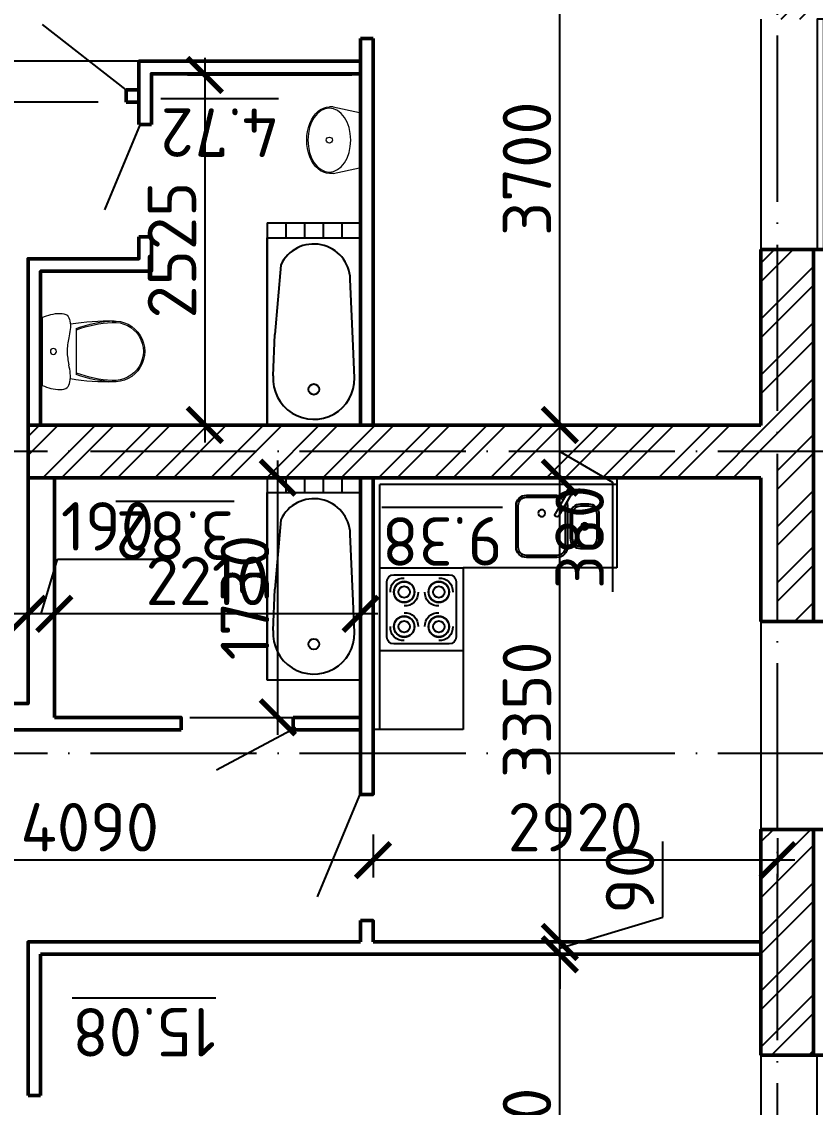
# Model space of a CAD drawing. Header units: millimetres. Extents: x -121275 to -95372, y 16759 to 40426.
# Drawn here: x -120561.4 to -120504.1, y 38689.5 to 38767.9 of the extents above; entities that cross this region are included whole.
import ezdxf

# ---------------------------------------------------------------- set-up
doc = ezdxf.new("R2010")
doc.units = ezdxf.units.MM
doc.header["$LTSCALE"] = 0.5
doc.linetypes.add('ACAD_ISO04W100', pattern=[30, 24, -3, 0, -3])
for name, color, linetype, lineweight in [('02', 5, 'Continuous', 18), ('построения', 6, 'Continuous', 25), ('Сантехника', 255, 'Continuous', 15), ('ТОЛСТЫЕ3', 7, 'Continuous', 50), ('ТОНКИЕе', 7, 'Continuous', 25)]:
    doc.layers.add(name, color=color, linetype=linetype, lineweight=lineweight)
for name, color, linetype in [('kuhnja', 190, 'Continuous'), ('оси', 7, 'ACAD_ISO04W100'), ('размеры', 7, 'Continuous'), ('тонкие', 7, 'Continuous')]:
    doc.layers.add(name, color=color, linetype=linetype)
doc.styles.add('Наклонный', font='isocpeur.ttf', dxfattribs={"height": 3.5})
doc.dimstyles.new('СТРОИТЕЛЬНЫЙ', dxfattribs={"dimtxt": 3.5, "dimasz": 2.5, "dimexe": 1.25, "dimexo": 0.625, "dimtad": 1, "dimdec": 0, "dimlfac": 100, "dimdsep": 46, "dimtxsty": 'Наклонный', "dimblk1": 'ARCHTICK', "dimblk2": 'ARCHTICK', "dimsah": 1, "dimcen": 0, "dimdle": 1.25, "dimadec": 0, "dimazin": 0, "dimtfac": 0.75, "dimtdec": 0, "dimtmove": 0, "dimatfit": 3, "dimldrblk": 'ARCHTICK', "dimfxl": 1, "dimtolj": 1, "dimtzin": 0, "dimarcsym": 0})
pattern_1 = [(225, (-240716.1725, 77146.6557), (2.02055763, -2.02055763), []), (225, (-240717.5195, 77146.6557), (2.02055763, -2.02055763), [])]

# ---------------------------------------------------------------- blocks, each defined once
blk = doc.blocks.new('A$C456D3840')
at = {"layer": 'Сантехника'}
for p, q in [((189.3, 480), (162.4, 480)), ((189.3, 480), (379.3, 440.1)), ((379.3, 39.9), (379.3, 440.1)), ((189.3, 0), (162.4, 0)), ((189.3, 0), (379.3, 39.9))]:
    blk.add_line(p, q, dxfattribs=at)
blk.add_circle((162.4, 240), 21.7, dxfattribs=at)
at = {"layer": 'Сантехника', "extrusion": (0, 0, -1)}
blk.add_ellipse((162.4, 240), major_axis=(0, -240), ratio=0.679586, start_param=0, end_param=3.141593, dxfattribs=at)
blk.add_ellipse((162.4, 240), major_axis=(0, -231.3), ratio=0.667472, dxfattribs=at)
blk = doc.blocks.new('A$C010B7E6C')
at = {"layer": 'Сантехника'}
for p, q in [((738.7, 520.7), (738.7, 29.3)), ((493.7, 440.5), (493.7, 109.6))]:
    blk.add_line(p, q, dxfattribs=at)
blk.add_circle((657.8, 275), 21.7, dxfattribs=at)
for centre, radius, start, end in [((218.7, 275), 220, 85.79897, 274.20103), ((218.7, 275), 210, 85.79897, 274.20103), ((266.3, -1145.5), 1641.2, 80.55729, 91.66188), ((196.2, -339.2), 834.5, 69.11151, 88.45313), ((196.1, -339.3), 824.6, 69.11242, 87.36208), ((196.2, 889.2), 834.5, 271.54687, 290.88849), ((196.1, 889.3), 824.6, 272.63792, 290.88758), ((266.3, 1695.5), 1641.2, 268.33812, 279.44271)]:
    blk.add_arc(centre, radius, start, end, dxfattribs=at)
for points in [[(738.7, 520.7), (608.7, 550), (558.7, 536.1), (538.7, 495), (546.7, 372.7)], [(546.7, 372.7), (558.7, 275), (546.5, 177.3)], [(738.7, 29.3), (608.7, 0), (558.7, 14), (538.7, 55), (546.5, 177.3)]]:
    blk.add_spline(points, degree=3, dxfattribs=at)
blk = doc.blocks.new('16')
at = {"layer": 'kuhnja', "color": 6, "linetype": 'Continuous'}
for p, q in [((1575830.7, -196148.4), (1574070.6, -196148.4)), ((1574070.6, -196148.4), (1574070.6, -196798.4)), ((1575830.7, -197964.6), (1575830.7, -196148.4)), ((1574070.6, -196198.4), (1575780.7, -196198.4)), ((1575780.7, -197964.6), (1575780.7, -196198.4)), ((1574070.6, -196798.4), (1575180.7, -196798.4)), ((1575180.7, -196798.4), (1575180.7, -197964.6)), ((1575180.7, -197964.6), (1575830.7, -197964.6))]:
    blk.add_line(p, q, dxfattribs=at)
at = {"layer": 'kuhnja', "color": 6}
for p, q in [((1574419.2, -196241.9), (1574515.2, -196408.2)), ((1574393.2, -196256.9), (1574489.2, -196423.2))]:
    blk.add_line(p, q, dxfattribs=at)
at = {"layer": 'kuhnja', "color": 6, "ltscale": 600}
for p, q in [((1575180.7, -196798.4), (1575180.7, -197398.4)), ((1575780.7, -196798.4), (1575180.7, -196798.4)), ((1575780.7, -197398.4), (1575780.7, -196798.4)), ((1575680.7, -196848.4), (1575280.7, -196848.4)), ((1575230.7, -196898.4), (1575230.7, -197298.4)), ((1575730.7, -197298.4), (1575730.7, -196898.4)), ((1575280.7, -197348.4), (1575680.7, -197348.4)), ((1575180.7, -197398.4), (1575780.7, -197398.4))]:
    blk.add_line(p, q, dxfattribs=at)
at = {"layer": 'kuhnja', "color": 6}
for points in [[(1574432.2, -196324.5, 0.084828), (1574427.9, -196349.4), (1574427.9, -196649.4, 0.414214), (1574502.9, -196724.4)], [(1574502.9, -196724.4), (1574722.9, -196724.4, 0.414214), (1574797.9, -196649.4), (1574797.9, -196349.4, 0.414214), (1574722.9, -196274.4), (1574502.9, -196274.4, 0.19677), (1574450.3, -196295.9)], [(1574502.9, -196709.4), (1574722.9, -196709.4, 0.414214), (1574782.9, -196649.4), (1574782.9, -196349.4, 0.414214), (1574722.9, -196289.4), (1574502.9, -196289.4, 0.213804), (1574458.2, -196309.5)], [(1574443.2, -196343.6, 0.024245), (1574442.9, -196349.4), (1574442.9, -196649.4, 0.414214), (1574502.9, -196709.4)]]:
    blk.add_lwpolyline(points, format="xyb", dxfattribs=at)
for points in [[(1574272.9, -196339.4), (1574332.9, -196339.4, -0.414214), (1574407.9, -196414.4), (1574407.9, -196584.4, -0.414214), (1574332.9, -196659.4), (1574272.9, -196659.4, -0.414214), (1574197.9, -196584.4), (1574197.9, -196414.4, -0.414214)], [(1574272.9, -196354.4), (1574332.9, -196354.4, -0.414214), (1574392.9, -196414.4), (1574392.9, -196584.4, -0.414214), (1574332.9, -196644.4), (1574272.9, -196644.4, -0.414214), (1574212.9, -196584.4), (1574212.9, -196414.4, -0.414214)]]:
    blk.add_lwpolyline(points, format="xyb", close=True, dxfattribs=at)
for centre in [(1574612.9, -196404.4), (1574302.9, -196499.4)]:
    blk.add_circle(centre, 25, dxfattribs=at)
at = {"layer": 'kuhnja', "color": 6, "ltscale": 600}
for centre in [(1575355.7, -196973.4), (1575605.7, -196973.4), (1575355.7, -197223.4), (1575605.7, -197223.4)]:
    blk.add_circle(centre, 75, dxfattribs=at)
at = {"layer": 'kuhnja', "color": 6}
for centre, radius, start, end in [((1574406.2, -196249.4), 25, 336.8699, 263.1301), ((1574406.2, -196249.4), 15, 30, 210), ((1574502.2, -196415.7), 15, 210, 30)]:
    blk.add_arc(centre, radius, start, end, dxfattribs=at)
at = {"layer": 'kuhnja', "color": 6, "ltscale": 600}
for centre, radius, start, end in [((1575280.7, -196898.4), 50, 90, 180), ((1575348.4, -196966.1), 93, 85.49745, 184.50255), ((1575613, -196966.1), 93, 355.49745, 94.50255), ((1575680.7, -196898.4), 50, 0, 90), ((1575355.7, -196973.4), 73.8, 0, 180), ((1575355.7, -196973.4), 41.3, 0, 180), ((1575605.7, -196973.4), 73.8, 0, 180), ((1575605.7, -196973.4), 41.3, 0, 180), ((1575355.7, -196973.4), 73.8, 180, 0), ((1575355.7, -196973.4), 41.3, 180, 0), ((1575363, -196980.7), 93, 265.49745, 4.50255), ((1575598.4, -196980.7), 93, 175.49745, 274.50255), ((1575605.7, -196973.4), 73.8, 180, 0), ((1575605.7, -196973.4), 41.3, 180, 0), ((1575355.7, -197223.4), 73.8, 0, 180), ((1575355.7, -197223.4), 41.3, 0, 180), ((1575363, -197216.1), 93, 355.49745, 94.50255), ((1575598.4, -197216.1), 93, 85.49745, 184.50255), ((1575605.7, -197223.4), 73.8, 0, 180), ((1575605.7, -197223.4), 41.3, 0, 180), ((1575348.4, -197230.7), 93, 175.49745, 274.50255), ((1575355.7, -197223.4), 73.8, 180, 0), ((1575355.7, -197223.4), 41.3, 180, 0), ((1575605.7, -197223.4), 73.8, 180, 0), ((1575605.7, -197223.4), 41.3, 180, 0), ((1575613, -197230.7), 93, 265.49745, 4.50255), ((1575280.7, -197298.4), 50, 180, 270), ((1575680.7, -197298.4), 50, 270, 0)]:
    blk.add_arc(centre, radius, start, end, dxfattribs=at)
blk = doc.blocks.new('_ArchTick')
at = {"color": 0, "linetype": 'ByBlock', "const_width": 0.15}
blk.add_lwpolyline([(-0.5, -0.5), (0.5, 0.5)], dxfattribs=at)
blk = doc.blocks.new('*D1132')
at = {"layer": 'Defpoints', "color": 0, "transparency": 16777216}
for p in [(-120534.056, 38700.557), (-120522.571, 38700.557), (-120522.571, 38671.557)]:
    blk.add_point(p, dxfattribs=at)
at = {"layer": 'размеры', "color": 0, "lineweight": -2, "transparency": 16777216}
for p, q in [((-120522.571, 38670.307), (-120522.571, 38701.807)), ((-120533.431, 38700.557), (-120521.321, 38700.557)), ((-120521.946, 38671.557), (-120521.321, 38671.557))]:
    blk.add_line(p, q, dxfattribs=at)
at = {"layer": 'размеры', "color": 0, "lineweight": -2, "transparency": 16777216, "xscale": 2.5, "yscale": 2.5, "zscale": 2.5}
for p, rotation in [((-120522.571, 38700.557), 90), ((-120522.571, 38671.557), 270)]:
    blk.add_blockref('_ArchTick', p, dxfattribs=dict(at, rotation=rotation))
at = {"layer": 'размеры', "color": 0, "transparency": 16777216, "insert": (-120524.946, 38686.057), "char_height": 3.5, "attachment_point": 5, "rotation": 90, "style": 'Наклонный'}
blk.add_mtext('\\A1;2900', dxfattribs=at)
blk = doc.blocks.new('*D1133')
at = {"layer": 'Defpoints', "color": 0, "transparency": 16777216}
for p in [(-120522.571, 38701.457), (-120522.571, 38701.457), (-120534.056, 38700.557)]:
    blk.add_point(p, dxfattribs=at)
at = {"layer": 'размеры', "color": 0, "lineweight": -2, "transparency": 16777216}
for p, q in [((-120515.134, 38703.238), (-120515.134, 38708.688)), ((-120522.571, 38701.457), (-120522.571, 38703.957)), ((-120522.571, 38701.007), (-120515.134, 38703.238)), ((-120522.571, 38700.557), (-120522.571, 38701.457)), ((-120522.571, 38700.557), (-120522.571, 38701.457)), ((-120521.946, 38701.457), (-120521.321, 38701.457)), ((-120533.431, 38700.557), (-120521.321, 38700.557)), ((-120522.571, 38700.557), (-120522.571, 38698.057))]:
    blk.add_line(p, q, dxfattribs=at)
at = {"layer": 'размеры', "color": 0, "lineweight": -2, "transparency": 16777216, "xscale": 2.5, "yscale": 2.5, "zscale": 2.5}
for p, rotation in [((-120522.571, 38701.457), 270), ((-120522.571, 38700.557), 90)]:
    blk.add_blockref('_ArchTick', p, dxfattribs=dict(at, rotation=rotation))
at = {"layer": 'размеры', "color": 0, "transparency": 16777216, "insert": (-120517.509, 38705.963), "char_height": 3.5, "attachment_point": 5, "rotation": 90, "style": 'Наклонный'}
blk.add_mtext('\\A1;90', dxfattribs=at)
blk = doc.blocks.new('*D1134')
at = {"layer": 'Defpoints', "color": 0, "transparency": 16777216}
for p in [(-120522.571, 38734.957), (-120508.056, 38734.957), (-120522.571, 38701.457)]:
    blk.add_point(p, dxfattribs=at)
at = {"layer": 'размеры', "color": 0, "lineweight": -2, "transparency": 16777216}
for p, q in [((-120522.571, 38700.207), (-120522.571, 38736.207)), ((-120508.681, 38734.957), (-120523.821, 38734.957)), ((-120521.946, 38701.457), (-120521.321, 38701.457))]:
    blk.add_line(p, q, dxfattribs=at)
at = {"layer": 'размеры', "color": 0, "lineweight": -2, "transparency": 16777216, "xscale": 2.5, "yscale": 2.5, "zscale": 2.5}
for p, rotation in [((-120522.571, 38734.957), 90), ((-120522.571, 38701.457), 270)]:
    blk.add_blockref('_ArchTick', p, dxfattribs=dict(at, rotation=rotation))
at = {"layer": 'размеры', "color": 0, "transparency": 16777216, "insert": (-120524.946, 38718.207), "char_height": 3.5, "attachment_point": 5, "rotation": 90, "style": 'Наклонный'}
blk.add_mtext('\\A1;3350', dxfattribs=at)
blk = doc.blocks.new('*D1135')
at = {"layer": 'Defpoints', "color": 0, "transparency": 16777216}
for p in [(-120522.571, 38738.757), (-120518.753, 38738.757), (-120508.056, 38734.957)]:
    blk.add_point(p, dxfattribs=at)
at = {"layer": 'размеры', "color": 0, "lineweight": -2, "transparency": 16777216}
for p, q in [((-120522.571, 38733.707), (-120522.571, 38740.007)), ((-120519.378, 38738.757), (-120523.821, 38738.757)), ((-120522.571, 38736.857), (-120518.761, 38734.625)), ((-120508.681, 38734.957), (-120523.821, 38734.957)), ((-120518.761, 38734.625), (-120518.761, 38726.725))]:
    blk.add_line(p, q, dxfattribs=at)
at = {"layer": 'размеры', "color": 0, "lineweight": -2, "transparency": 16777216, "xscale": 2.5, "yscale": 2.5, "zscale": 2.5}
for p, rotation in [((-120522.571, 38738.757), 90), ((-120522.571, 38734.957), 270)]:
    blk.add_blockref('_ArchTick', p, dxfattribs=dict(at, rotation=rotation))
at = {"layer": 'размеры', "color": 0, "transparency": 16777216, "insert": (-120521.136, 38730.675), "char_height": 3.5, "attachment_point": 5, "rotation": 90, "style": 'Наклонный'}
blk.add_mtext('\\A1;380', dxfattribs=at)
blk = doc.blocks.new('*D1136')
at = {"layer": 'Defpoints', "color": 0, "transparency": 16777216}
for p in [(-120522.571, 38775.757), (-120522.506, 38775.757), (-120518.753, 38738.757)]:
    blk.add_point(p, dxfattribs=at)
at = {"layer": 'размеры', "color": 0, "lineweight": -2, "transparency": 16777216}
for p, q in [((-120522.571, 38737.507), (-120522.571, 38777.007)), ((-120523.131, 38775.757), (-120523.821, 38775.757)), ((-120519.378, 38738.757), (-120523.821, 38738.757))]:
    blk.add_line(p, q, dxfattribs=at)
at = {"layer": 'размеры', "color": 0, "lineweight": -2, "transparency": 16777216, "xscale": 2.5, "yscale": 2.5, "zscale": 2.5}
for p, rotation in [((-120522.571, 38775.757), 90), ((-120522.571, 38738.757), 270)]:
    blk.add_blockref('_ArchTick', p, dxfattribs=dict(at, rotation=rotation))
at = {"layer": 'размеры', "color": 0, "transparency": 16777216, "insert": (-120524.946, 38757.257), "char_height": 3.5, "attachment_point": 5, "rotation": 90, "style": 'Наклонный'}
blk.add_mtext('\\A1;3700', dxfattribs=at)
blk = doc.blocks.new('*D1091')
at = {"layer": 'Defpoints', "color": 0, "transparency": 16777216}
for p in [(-120536.056, 38709.838), (-120506.856, 38709.569), (-120536.056, 38707.355)]:
    blk.add_point(p, dxfattribs=at)
at = {"layer": 'размеры', "color": 0, "lineweight": -2, "transparency": 16777216}
for p, q in [((-120536.056, 38709.213), (-120536.056, 38706.105)), ((-120506.856, 38708.944), (-120506.856, 38706.105)), ((-120505.606, 38707.355), (-120537.306, 38707.355))]:
    blk.add_line(p, q, dxfattribs=at)
at = {"layer": 'размеры', "color": 0, "lineweight": -2, "transparency": 16777216, "xscale": 2.5, "yscale": 2.5, "zscale": 2.5, "rotation": 180}
blk.add_blockref('_ArchTick', (-120536.056, 38707.355), dxfattribs=at)
at = {"layer": 'размеры', "color": 0, "lineweight": -2, "transparency": 16777216, "xscale": 2.5, "yscale": 2.5, "zscale": 2.5}
blk.add_blockref('_ArchTick', (-120506.856, 38707.355), dxfattribs=at)
at = {"layer": 'размеры', "color": 0, "transparency": 16777216, "insert": (-120521.456, 38709.73), "char_height": 3.5, "attachment_point": 5, "style": 'Наклонный'}
blk.add_mtext('\\A1;2920', dxfattribs=at)
blk = doc.blocks.new('*D1092')
at = {"layer": 'Defpoints', "color": 0, "transparency": 16777216}
for p in [(-120576.956, 38711.302), (-120536.056, 38709.838), (-120576.956, 38707.355)]:
    blk.add_point(p, dxfattribs=at)
at = {"layer": 'размеры', "color": 0, "lineweight": -2, "transparency": 16777216}
for p, q in [((-120576.956, 38710.677), (-120576.956, 38706.105)), ((-120536.056, 38709.213), (-120536.056, 38706.105)), ((-120534.806, 38707.355), (-120578.206, 38707.355))]:
    blk.add_line(p, q, dxfattribs=at)
at = {"layer": 'размеры', "color": 0, "lineweight": -2, "transparency": 16777216, "xscale": 2.5, "yscale": 2.5, "zscale": 2.5, "rotation": 180}
blk.add_blockref('_ArchTick', (-120576.956, 38707.355), dxfattribs=at)
at = {"layer": 'размеры', "color": 0, "lineweight": -2, "transparency": 16777216, "xscale": 2.5, "yscale": 2.5, "zscale": 2.5}
blk.add_blockref('_ArchTick', (-120536.056, 38707.355), dxfattribs=at)
at = {"layer": 'размеры', "color": 0, "transparency": 16777216, "insert": (-120556.506, 38709.73), "char_height": 3.5, "attachment_point": 5, "style": 'Наклонный'}
blk.add_mtext('\\A1;4090', dxfattribs=at)
blk = doc.blocks.new('*D1147')
at = {"layer": 'Defpoints', "color": 0, "transparency": 16777216}
for p in [(-120559.056, 38725.131), (-120559.056, 38717.657), (-120536.956, 38717.657)]:
    blk.add_point(p, dxfattribs=at)
at = {"layer": 'размеры', "color": 0, "lineweight": -2, "transparency": 16777216}
for p, q in [((-120559.056, 38718.282), (-120559.056, 38726.381)), ((-120536.956, 38718.282), (-120536.956, 38726.381)), ((-120535.706, 38725.131), (-120560.306, 38725.131))]:
    blk.add_line(p, q, dxfattribs=at)
at = {"layer": 'размеры', "color": 0, "lineweight": -2, "transparency": 16777216, "xscale": 2.5, "yscale": 2.5, "zscale": 2.5, "rotation": 180}
blk.add_blockref('_ArchTick', (-120559.056, 38725.131), dxfattribs=at)
at = {"layer": 'размеры', "color": 0, "lineweight": -2, "transparency": 16777216, "xscale": 2.5, "yscale": 2.5, "zscale": 2.5}
blk.add_blockref('_ArchTick', (-120536.956, 38725.131), dxfattribs=at)
at = {"layer": 'размеры', "color": 0, "transparency": 16777216, "insert": (-120548.006, 38727.506), "char_height": 3.5, "attachment_point": 5, "style": 'Наклонный'}
blk.add_mtext('\\A1;2210', dxfattribs=at)
blk = doc.blocks.new('*D1148')
at = {"layer": 'Defpoints', "color": 0, "transparency": 16777216}
for p in [(-120560.956, 38734.957), (-120542.928, 38734.957), (-120549.912, 38717.657)]:
    blk.add_point(p, dxfattribs=at)
at = {"layer": 'размеры', "color": 0, "lineweight": -2, "transparency": 16777216}
for p, q in [((-120542.928, 38716.407), (-120542.928, 38736.207)), ((-120560.331, 38734.957), (-120541.678, 38734.957)), ((-120549.287, 38717.657), (-120541.678, 38717.657))]:
    blk.add_line(p, q, dxfattribs=at)
at = {"layer": 'размеры', "color": 0, "lineweight": -2, "transparency": 16777216, "xscale": 2.5, "yscale": 2.5, "zscale": 2.5}
for p, rotation in [((-120542.928, 38734.957), 90), ((-120542.928, 38717.657), 270)]:
    blk.add_blockref('_ArchTick', p, dxfattribs=dict(at, rotation=rotation))
at = {"layer": 'размеры', "color": 0, "transparency": 16777216, "insert": (-120545.303, 38726.307), "char_height": 3.5, "attachment_point": 5, "rotation": 90, "style": 'Наклонный'}
blk.add_mtext('\\A1;1730', dxfattribs=at)
blk = doc.blocks.new('*D1149')
at = {"layer": 'Defpoints', "color": 0, "transparency": 16777216}
for p in [(-120560.956, 38725.131), (-120560.956, 38725.131), (-120559.056, 38717.657)]:
    blk.add_point(p, dxfattribs=at)
at = {"layer": 'размеры', "color": 0, "lineweight": -2, "transparency": 16777216}
for p, q in [((-120560.006, 38725.131), (-120558.825, 38729.068)), ((-120558.825, 38729.068), (-120551.625, 38729.068)), ((-120560.956, 38725.756), (-120560.956, 38726.381)), ((-120559.056, 38718.282), (-120559.056, 38726.381)), ((-120557.806, 38725.131), (-120562.206, 38725.131))]:
    blk.add_line(p, q, dxfattribs=at)
at = {"layer": 'размеры', "color": 0, "lineweight": -2, "transparency": 16777216, "xscale": 2.5, "yscale": 2.5, "zscale": 2.5, "rotation": 180}
blk.add_blockref('_ArchTick', (-120560.956, 38725.131), dxfattribs=at)
at = {"layer": 'размеры', "color": 0, "lineweight": -2, "transparency": 16777216, "xscale": 2.5, "yscale": 2.5, "zscale": 2.5}
blk.add_blockref('_ArchTick', (-120559.056, 38725.131), dxfattribs=at)
at = {"layer": 'размеры', "color": 0, "transparency": 16777216, "insert": (-120555.225, 38731.443), "char_height": 3.5, "attachment_point": 5, "style": 'Наклонный'}
blk.add_mtext('\\A1;190', dxfattribs=at)
blk = doc.blocks.new('*D1096')
at = {"layer": 'Defpoints', "color": 0, "transparency": 16777216}
for p in [(-120576.956, 38725.131), (-120576.956, 38725.131), (-120560.956, 38725.131)]:
    blk.add_point(p, dxfattribs=at)
at = {"layer": 'размеры', "color": 0, "lineweight": -2, "transparency": 16777216}
for p, q in [((-120576.956, 38725.756), (-120576.956, 38726.381)), ((-120560.956, 38725.756), (-120560.956, 38726.381)), ((-120559.706, 38725.131), (-120578.206, 38725.131))]:
    blk.add_line(p, q, dxfattribs=at)
at = {"layer": 'размеры', "color": 0, "lineweight": -2, "transparency": 16777216, "xscale": 2.5, "yscale": 2.5, "zscale": 2.5, "rotation": 180}
blk.add_blockref('_ArchTick', (-120576.956, 38725.131), dxfattribs=at)
at = {"layer": 'размеры', "color": 0, "lineweight": -2, "transparency": 16777216, "xscale": 2.5, "yscale": 2.5, "zscale": 2.5}
blk.add_blockref('_ArchTick', (-120560.956, 38725.131), dxfattribs=at)
at = {"layer": 'размеры', "color": 0, "transparency": 16777216, "insert": (-120568.956, 38727.506), "char_height": 3.5, "attachment_point": 5, "style": 'Наклонный'}
blk.add_mtext('\\A1;1600', dxfattribs=at)
blk = doc.blocks.new('*D1157')
at = {"layer": 'Defpoints', "color": 0, "transparency": 16777216}
for p in [(-120536.956, 38764.01), (-120548.195, 38738.757), (-120536.956, 38738.757)]:
    blk.add_point(p, dxfattribs=at)
at = {"layer": 'размеры', "color": 0, "lineweight": -2, "transparency": 16777216}
for p, q in [((-120548.195, 38765.26), (-120548.195, 38737.507)), ((-120537.581, 38764.01), (-120549.445, 38764.01)), ((-120537.581, 38738.757), (-120549.445, 38738.757))]:
    blk.add_line(p, q, dxfattribs=at)
at = {"layer": 'размеры', "color": 0, "lineweight": -2, "transparency": 16777216, "xscale": 2.5, "yscale": 2.5, "zscale": 2.5}
for p, rotation in [((-120548.195, 38764.01), 90), ((-120548.195, 38738.757), 270)]:
    blk.add_blockref('_ArchTick', p, dxfattribs=dict(at, rotation=rotation))
at = {"layer": 'размеры', "color": 0, "transparency": 16777216, "insert": (-120550.57, 38751.383), "char_height": 3.5, "attachment_point": 5, "rotation": 90, "style": 'Наклонный'}
blk.add_mtext('\\A1;2525', dxfattribs=at)
blk = doc.blocks.new('*D1083')
at = {"layer": 'Defpoints', "color": 0, "transparency": 16777216}
for p in [(-120566.484, 38762.047), (-120555.266, 38762.047), (-120569.245, 38718.657)]:
    blk.add_point(p, dxfattribs=at)
at = {"layer": 'размеры', "color": 0, "lineweight": -2, "transparency": 16777216}
for p, q in [((-120566.484, 38717.407), (-120566.484, 38763.297)), ((-120555.891, 38762.047), (-120567.734, 38762.047)), ((-120568.62, 38718.657), (-120565.234, 38718.657))]:
    blk.add_line(p, q, dxfattribs=at)
at = {"layer": 'размеры', "color": 0, "lineweight": -2, "transparency": 16777216, "xscale": 2.5, "yscale": 2.5, "zscale": 2.5}
for p, rotation in [((-120566.484, 38762.047), 90), ((-120566.484, 38718.657), 270)]:
    blk.add_blockref('_ArchTick', p, dxfattribs=dict(at, rotation=rotation))
at = {"layer": 'размеры', "color": 0, "transparency": 16777216, "insert": (-120568.859, 38740.352), "char_height": 3.5, "attachment_point": 5, "rotation": 90, "style": 'Наклонный'}
blk.add_mtext('\\A1;4339', dxfattribs=at)
blk = doc.blocks.new('*D1084')
at = {"layer": 'Defpoints', "color": 0, "transparency": 16777216}
for p in [(-120566.484, 38807.567), (-120540.386, 38807.567), (-120540.386, 38765.01)]:
    blk.add_point(p, dxfattribs=at)
at = {"layer": 'размеры', "color": 0, "lineweight": -2, "transparency": 16777216}
for p, q in [((-120566.484, 38763.76), (-120566.484, 38808.817)), ((-120541.011, 38807.567), (-120567.734, 38807.567)), ((-120541.011, 38765.01), (-120567.734, 38765.01))]:
    blk.add_line(p, q, dxfattribs=at)
at = {"layer": 'размеры', "color": 0, "lineweight": -2, "transparency": 16777216, "xscale": 2.5, "yscale": 2.5, "zscale": 2.5}
for p, rotation in [((-120566.484, 38807.567), 90), ((-120566.484, 38765.01), 270)]:
    blk.add_blockref('_ArchTick', p, dxfattribs=dict(at, rotation=rotation))
at = {"layer": 'размеры', "color": 0, "transparency": 16777216, "insert": (-120568.859, 38786.289), "char_height": 3.5, "attachment_point": 5, "rotation": 90, "style": 'Наклонный'}
blk.add_mtext('\\A1;4256', dxfattribs=at)

msp = doc.modelspace()

# ---------------------------------------------------------------- hatches: boundary and pattern name
at = {"layer": 'тонкие', "transparency": 33554687}
h = msp.add_hatch(dxfattribs=at)
h.set_pattern_fill('ANSI32', color=6, scale=0.3, angle=180)
h.set_pattern_definition(pattern_1)
h.paths.add_polyline_path([(-120541.331, 38808.857), (-120504.256, 38808.857), (-120504.256, 38811.457), (-120506.856, 38811.457), (-120541.331, 38811.457)])
h.paths.add_polyline_path([(-120541.331, 38807.569), (-120508.056, 38807.557), (-120508.056, 38793.759), (-120506.856, 38793.759), (-120506.856, 38808.857), (-120541.331, 38808.857)])
h.paths.add_polyline_path([(-120506.856, 38793.759), (-120504.256, 38793.759), (-120504.256, 38795.157), (-120504.256, 38795.157), (-120504.256, 38795.157), (-120504.256, 38798.957), (-120504.256, 38808.857), (-120506.856, 38808.857)])
h.paths.add_polyline_path([(-120506.856, 38768.054), (-120504.256, 38768.054), (-120504.256, 38777.959), (-120506.856, 38777.959)])
h.paths.add_polyline_path([(-120508.056, 38768.054), (-120506.856, 38768.054), (-120506.856, 38777.959), (-120508.056, 38777.959)])
h.paths.add_polyline_path([(-120508.056, 38738.757), (-120508.056, 38736.857), (-120506.856, 38736.857), (-120506.856, 38751.419), (-120508.056, 38751.419)])
h.paths.add_polyline_path([(-120506.856, 38650.668), (-120504.256, 38650.668), (-120504.256, 38671.968), (-120504.256, 38675.768), (-120504.256, 38675.768), (-120504.256, 38671.968), (-120504.256, 38675.768), (-120504.256, 38678.268), (-120506.856, 38678.268)])
h.paths.add_polyline_path([(-120508.056, 38673.857), (-120506.856, 38673.857), (-120506.856, 38678.268), (-120508.056, 38678.268)])
h.paths.add_polyline_path([(-120508.056, 38671.557), (-120508.056, 38659.768), (-120508.056, 38650.668), (-120506.856, 38650.668), (-120506.856, 38673.857), (-120508.056, 38673.857)])
h.paths.add_polyline_path([(-120506.856, 38724.569), (-120504.256, 38724.569), (-120504.256, 38734.957), (-120504.256, 38734.957), (-120504.256, 38738.757), (-120504.256, 38751.419), (-120506.856, 38751.419)])
h.paths.add_polyline_path([(-120504.256, 38709.569), (-120506.856, 38709.569), (-120506.856, 38693.268), (-120504.256, 38693.268)])
h.paths.add_polyline_path([(-120506.856, 38709.569), (-120508.056, 38709.569), (-120508.056, 38693.268), (-120506.856, 38693.268)])
h = msp.add_hatch(dxfattribs=at)
h.set_pattern_fill('ANSI32', color=6, scale=0.3, angle=180)
h.set_pattern_definition(pattern_1)
h.paths.add_polyline_path([(-120621.356, 38715.057), (-120600.956, 38715.057), (-120600.956, 38717.557), (-120621.356, 38717.557)])
h.paths.add_polyline_path([(-120600.956, 38715.057), (-120598.355, 38715.057), (-120598.355, 38717.557), (-120600.956, 38717.557)])
h.paths.add_polyline_path([(-120632.407, 38715.057), (-120623.256, 38715.057), (-120623.256, 38717.557), (-120632.407, 38717.557)])
h.paths.add_polyline_path([(-120632.407, 38713.757), (-120625.156, 38713.757), (-120625.156, 38673.857), (-120623.256, 38673.857), (-120623.256, 38715.057), (-120632.407, 38715.057)])
h.paths.add_polyline_path([(-120623.256, 38715.057), (-120621.356, 38715.057), (-120621.356, 38717.557), (-120623.256, 38717.557)])
h.paths.add_polyline_path([(-120650.856, 38715.057), (-120644.507, 38715.057), (-120644.507, 38717.557), (-120650.356, 38717.557), (-120650.356, 38720.182), (-120650.856, 38720.182)])
h.paths.add_polyline_path([(-120654.156, 38715.057), (-120650.856, 38715.057), (-120650.856, 38720.182), (-120654.156, 38720.182)])
h.paths.add_polyline_path([(-120650.856, 38673.857), (-120650.356, 38673.857), (-120650.356, 38675.157), (-120650.356, 38713.757), (-120644.507, 38713.757), (-120644.507, 38715.057), (-120650.856, 38715.057)])
h.paths.add_polyline_path([(-120654.156, 38675.156), (-120661.321, 38675.156), (-120661.321, 38673.857), (-120650.856, 38673.857), (-120650.856, 38715.057), (-120654.156, 38715.057)])
h.paths.add_polyline_path([(-120560.956, 38736.857), (-120508.056, 38736.857), (-120508.056, 38738.757), (-120560.956, 38738.757)])
h.paths.add_polyline_path([(-120560.956, 38734.957), (-120559.056, 38734.957), (-120508.056, 38734.957), (-120508.056, 38736.857), (-120560.956, 38736.857)])
h.paths.add_polyline_path([(-120633.856, 38736.857), (-120623.256, 38736.857), (-120623.256, 38738.757), (-120627.13, 38738.757), (-120633.856, 38738.757)])
h.paths.add_polyline_path([(-120633.856, 38734.957), (-120623.256, 38734.957), (-120623.256, 38736.857), (-120633.856, 38736.857)])
h.paths.add_polyline_path([(-120623.256, 38734.957), (-120621.356, 38734.957), (-120621.356, 38736.857), (-120623.256, 38736.857)])
h.paths.add_polyline_path([(-120623.256, 38736.857), (-120621.356, 38736.857), (-120621.356, 38738.757), (-120623.256, 38738.757)])
h.paths.add_polyline_path([(-120650.856, 38736.857), (-120643.956, 38736.857), (-120643.956, 38738.757), (-120648.956, 38738.757), (-120648.956, 38742.685), (-120650.856, 38742.685)])
h.paths.add_polyline_path([(-120650.856, 38730.282), (-120650.356, 38730.282), (-120650.356, 38734.957), (-120643.956, 38734.957), (-120643.956, 38736.857), (-120650.856, 38736.857)])
h.paths.add_polyline_path([(-120652.756, 38738.757), (-120758.219, 38738.757), (-120758.219, 38736.857), (-120650.856, 38736.857), (-120650.856, 38742.685), (-120652.756, 38742.685)])
h.paths.add_polyline_path([(-120758.219, 38734.957), (-120654.156, 38734.957), (-120654.156, 38730.282), (-120650.856, 38730.282), (-120650.856, 38736.857), (-120758.219, 38736.857)])
h.paths.add_polyline_path([(-120578.856, 38673.857), (-120576.956, 38673.857), (-120576.956, 38713.557), (-120578.856, 38713.557)])
h.paths.add_polyline_path([(-120580.756, 38673.857), (-120578.856, 38673.857), (-120578.856, 38713.557), (-120580.756, 38713.557)])
h.paths.add_polyline_path([(-120578.856, 38656.991), (-120576.956, 38656.991), (-120576.956, 38673.857), (-120578.856, 38673.857)])
h.paths.add_polyline_path([(-120580.756, 38656.991), (-120578.856, 38656.991), (-120578.856, 38673.857), (-120580.756, 38673.857)])
h.paths.add_polyline_path([(-120621.356, 38673.857), (-120621.356, 38715.057), (-120623.256, 38715.057), (-120623.256, 38673.857)])

# ---------------------------------------------------------------- linework, layer by layer
at = {"color": 7}
msp.add_line((-120536.956, 38734.957), (-120543.706, 38734.957), dxfattribs=at)
at = {"layer": 'оси', "color": 0}
for points in [[(-120506.856, 38709.569), (-120506.856, 38808.857)], [(-120499.159, 38736.857), (-120789.796, 38736.857)], [(-120499.159, 38715.057), (-120789.796, 38715.057)], [(-120506.856, 38618.857), (-120506.856, 38709.569)]]:
    msp.add_lwpolyline(points, dxfattribs=at)
at = {"layer": 'построения', "lineweight": 50}
for points in [[(-120508.056, 38738.757), (-120508.056, 38751.419)], [(-120504.256, 38734.957), (-120504.256, 38751.419)], [(-120508.056, 38738.757), (-120508.056, 38738.757), (-120560.956, 38738.757)], [(-120560.956, 38734.957), (-120508.056, 38734.957)], [(-120508.056, 38724.569), (-120508.056, 38734.957)], [(-120504.256, 38724.569), (-120504.256, 38734.957)], [(-120508.056, 38693.268), (-120508.056, 38709.569)], [(-120504.256, 38693.268), (-120504.256, 38709.569)]]:
    msp.add_lwpolyline(points, dxfattribs=at)
at = {"layer": 'ТОЛСТЫЕ3', "color": 6}
for points in [[(-120508.056, 38724.569), (-120502.506, 38724.569)], [(-120502.506, 38693.268), (-120502.506, 38709.569), (-120508.056, 38709.569), (-120508.056, 38709.569)]]:
    msp.add_lwpolyline(points, dxfattribs=at)
at = {"layer": 'тонкие', "color": 7}
for p, q in [((-120542.356, 38753.342), (-120542.356, 38752.262)), ((-120541.006, 38753.342), (-120541.006, 38752.262)), ((-120539.656, 38753.342), (-120539.656, 38752.262)), ((-120538.306, 38753.342), (-120538.306, 38752.262)), ((-120543.706, 38745.383), (-120543.706, 38752.262)), ((-120543.706, 38752.262), (-120536.956, 38752.262)), ((-120542.72, 38750.302), (-120543.136, 38745.288)), ((-120537.49, 38744.44), (-120537.695, 38749.275)), ((-120543.706, 38738.762), (-120543.706, 38745.383)), ((-120543.262, 38742.311), (-120543.136, 38745.288)), ((-120537.393, 38742.16), (-120537.49, 38744.44)), ((-120542.356, 38734.957), (-120542.356, 38733.877)), ((-120541.006, 38734.957), (-120541.006, 38733.877)), ((-120539.656, 38734.957), (-120539.656, 38733.877)), ((-120538.306, 38734.957), (-120538.306, 38733.877)), ((-120536.956, 38734.957), (-120536.956, 38720.377)), ((-120543.706, 38726.998), (-120543.706, 38733.877)), ((-120543.706, 38733.877), (-120536.956, 38733.877)), ((-120542.72, 38731.917), (-120543.136, 38726.903)), ((-120537.49, 38726.055), (-120537.695, 38730.889)), ((-120543.706, 38720.377), (-120543.706, 38726.998)), ((-120543.262, 38723.925), (-120543.136, 38726.903)), ((-120537.393, 38723.775), (-120537.49, 38726.055))]:
    msp.add_line(p, q, dxfattribs=at)
for centre in [(-120540.331, 38741.33), (-120540.331, 38722.945)]:
    msp.add_circle(centre, 0.388, dxfattribs=at)
for centre, radius, start, end in [((-120540.331, 38749.183), 2.638, 1.99613, 154.88084), ((-120540.331, 38742.106), 2.938, 176.00774, 1.04674), ((-120540.331, 38730.798), 2.638, 1.99613, 154.88084), ((-120540.331, 38723.721), 2.938, 176.00774, 1.04674)]:
    msp.add_arc(centre, radius, start, end, dxfattribs=at)
at = {"layer": 'ТОНКИЕе', "color": 6}
for points in [[(-120553.878, 38762.947), (-120559.922, 38767.673)], [(-120508.056, 38768.054), (-120508.056, 38751.419), (-120502.506, 38751.419), (-120503.506, 38751.419), (-120503.506, 38768.054), (-120504.006, 38768.054), (-120504.006, 38751.419)], [(-120555.421, 38754.275), (-120552.84, 38760.48)], [(-120543.706, 38753.342), (-120543.706, 38738.762), (-120536.956, 38738.762)], [(-120543.706, 38753.342), (-120536.956, 38753.342)], [(-120508.056, 38751.419), (-120502.506, 38751.419), (-120502.506, 38751.419)], [(-120543.706, 38734.957), (-120543.706, 38720.377), (-120536.956, 38720.377)], [(-120506.856, 38724.569), (-120508.056, 38724.569), (-120508.056, 38709.569)], [(-120547.361, 38713.879), (-120541.63, 38716.929)], [(-120540.074, 38704.712), (-120536.921, 38712.291)], [(-120502.506, 38678.268), (-120502.506, 38693.268), (-120503.506, 38693.268), (-120503.506, 38678.268), (-120504.006, 38678.268), (-120504.006, 38693.268), (-120508.056, 38693.268), (-120508.056, 38678.268)]]:
    msp.add_lwpolyline(points, dxfattribs=at)
at = {"layer": 'ТОНКИЕе', "color": 6, "lineweight": 50}
for points in [[(-120536.956, 38766.657), (-120536.956, 38738.757)], [(-120536.956, 38766.657), (-120536.056, 38766.657)], [(-120536.056, 38738.757), (-120536.056, 38766.657)], [(-120552.956, 38760.443), (-120552.956, 38765.01), (-120536.956, 38765.01), (-120536.956, 38763.01), (-120536.956, 38764.11), (-120552.056, 38764.11), (-120552.056, 38762.11), (-120552.056, 38760.443)], [(-120553.878, 38762.947), (-120552.956, 38762.947)], [(-120553.878, 38762.047), (-120553.878, 38762.947)], [(-120552.956, 38762.047), (-120553.878, 38762.047)], [(-120552.956, 38760.443), (-120552.056, 38760.443)], [(-120552.056, 38760.443), (-120552.956, 38760.443)], [(-120560.956, 38738.757), (-120560.956, 38750.757), (-120552.956, 38750.757), (-120552.956, 38752.343)], [(-120552.056, 38752.343), (-120552.056, 38749.857), (-120552.056, 38749.857), (-120560.056, 38749.857), (-120560.056, 38747.857), (-120560.056, 38738.757)], [(-120552.056, 38752.343), (-120552.956, 38752.343)], [(-120508.056, 38738.757), (-120508.056, 38751.419)], [(-120502.506, 38751.419), (-120508.056, 38751.419)], [(-120559.056, 38717.657), (-120559.056, 38734.957), (-120560.956, 38734.957), (-120560.956, 38738.757)], [(-120560.056, 38734.957), (-120560.056, 38734.957), (-120560.956, 38734.957), (-120560.956, 38718.657)], [(-120536.056, 38716.757), (-120536.056, 38734.957), (-120536.056, 38734.957), (-120536.956, 38734.957), (-120536.956, 38716.757), (-120536.956, 38717.657), (-120541.812, 38717.657)], [(-120549.912, 38717.657), (-120559.056, 38717.657)], [(-120541.812, 38716.757), (-120541.812, 38717.657)], [(-120576.956, 38716.757), (-120575.842, 38716.757), (-120576.956, 38716.757), (-120559.056, 38716.757)], [(-120560.956, 38716.757), (-120559.056, 38716.757)], [(-120559.056, 38716.757), (-120560.056, 38716.757)], [(-120559.056, 38716.757), (-120549.912, 38716.757)], [(-120541.812, 38716.757), (-120536.956, 38716.757)], [(-120536.056, 38716.757), (-120536.056, 38712.092), (-120536.956, 38712.092), (-120536.956, 38716.757)], [(-120536.956, 38702.992), (-120536.056, 38702.992), (-120536.056, 38701.457)], [(-120536.956, 38701.457), (-120536.956, 38702.992)], [(-120560.956, 38701.457), (-120560.956, 38690.36)], [(-120560.956, 38700.557), (-120560.956, 38700.557), (-120560.956, 38700.557), (-120560.956, 38701.457), (-120536.956, 38701.457)], [(-120536.056, 38701.457), (-120508.056, 38701.457)], [(-120560.056, 38690.36), (-120560.056, 38700.557)], [(-120508.056, 38700.557), (-120560.056, 38700.557)], [(-120508.056, 38693.268), (-120504.256, 38693.268), (-120502.506, 38693.268)], [(-120560.956, 38690.36), (-120560.056, 38690.36)]]:
    msp.add_lwpolyline(points, dxfattribs=at)
for points in [[(-120576.956, 38718.657), (-120560.956, 38718.657)], [(-120549.912, 38716.757), (-120549.912, 38717.657)], [(-120560.956, 38690.36), (-120560.956, 38692.818)]]:
    msp.add_lwpolyline(points, close=True, dxfattribs=at)

# ---------------------------------------------------------------- block references
at = {"color": 0, "lineweight": 20, "xscale": -0.01, "yscale": 0.01, "zscale": 0.01}
msp.add_blockref('16', (-104777.749, 40696.44), dxfattribs=at)
at = {"layer": '02', "color": 0, "ltscale": 100, "yscale": 0.01, "zscale": 0.01}
for name, p, xscale in [('A$C456D3840', (-120540.834, 38756.919), 0.01), ('A$C010B7E6C', (-120552.549, 38741.317), -0.01)]:
    msp.add_blockref(name, p, dxfattribs=dict(at, xscale=xscale))

# ---------------------------------------------------------------- texts
at = {"color": 7, "char_height": 3.5, "attachment_point": 1, "rotation": 180, "style": 'Наклонный'}
for s, insert in [('{\\fISOCPEUR|b1|i0|c204|p34;\\L4.72}', (-120542.876, 38758.109)), ('{\\fISOCPEUR|b1|i0|c204|p34;\\L3.82}', (-120546.091, 38729.037)), ('{\\fISOCPEUR|b1|i0|c204|p34;\\L9.38}', (-120526.701, 38728.616)), ('{\\fISOCPEUR|b1|i0|c204|p34;\\L15.08}', (-120547.399, 38693.191))]:
    msp.add_mtext_dynamic_manual_height_columns(s, width=11, gutter_width=35, heights=[0], dxfattribs=dict(at, insert=insert))

# ---------------------------------------------------------------- dimensions: what is measured, and where the dimension line sits
at = {"layer": 'размеры', "color": 6}
for base, p1, p2, angle, picture, middle in [((-120566.484, 38807.567), (-120540.386, 38765.01), (-120540.386, 38807.567), 270, '*D1084', (-120568.859, 38786.289)), ((-120548.195, 38738.757), (-120536.956, 38764.01), (-120536.956, 38738.757), 270, '*D1157', (-120550.57, 38751.383)), ((-120566.484, 38762.047), (-120569.245, 38718.657), (-120555.266, 38762.047), 270, '*D1083', (-120568.859, 38740.352)), ((-120542.928, 38734.957), (-120549.912, 38717.657), (-120560.956, 38734.957), 270, '*D1148', (-120545.303, 38726.307)), ((-120559.056, 38725.131), (-120536.956, 38717.657), (-120559.056, 38717.657), 180, '*D1147', (-120548.006, 38727.506)), ((-120536.056, 38707.355), (-120506.856, 38709.569), (-120536.056, 38709.838), 180, '*D1091', (-120521.456, 38709.73))]:
    dim = msp.add_linear_dim(base=base, p1=p1, p2=p2, angle=angle, dimstyle='СТРОИТЕЛЬНЫЙ', dxfattribs=at)
    dim.commit()
    dim.dimension.update_dxf_attribs({"geometry": picture, "text_midpoint": middle})
for base, p1, p2, picture, middle in [((-120522.571, 38775.757), (-120518.753, 38738.757), (-120522.506, 38775.757), '*D1136', (-120522.571, 38757.257)), ((-120522.571, 38738.757), (-120508.056, 38734.957), (-120518.753, 38738.757), '*D1135', (-120518.761, 38734))]:
    dim = msp.add_linear_dim(base=base, p1=p1, p2=p2, angle=270, dimstyle='СТРОИТЕЛЬНЫЙ', override={"dimtmove": 1}, dxfattribs=at)
    dim.commit()
    dim.dimension.update_dxf_attribs({"geometry": picture, "text_midpoint": middle, "dimtype": 160})
for base, p1, p2, angle, picture, middle in [((-120522.571, 38734.957), (-120522.571, 38701.457), (-120508.056, 38734.957), 270, '*D1134', (-120524.946, 38718.207)), ((-120560.956, 38725.131), (-120559.056, 38717.657), (-120560.956, 38725.131), 180, '*D1149', (-120558.2, 38731.443)), ((-120576.956, 38725.131), (-120560.956, 38725.131), (-120576.956, 38725.131), 180, '*D1096', (-120568.956, 38727.506)), ((-120576.956, 38707.355), (-120536.056, 38709.838), (-120576.956, 38711.302), 180, '*D1092', (-120556.506, 38709.73)), ((-120522.571, 38701.457), (-120534.056, 38700.557), (-120522.571, 38701.457), 270, '*D1133', (-120517.509, 38703.863)), ((-120522.571, 38700.557), (-120522.571, 38671.557), (-120534.056, 38700.557), 270, '*D1132', (-120524.946, 38686.057))]:
    dim = msp.add_linear_dim(base=base, p1=p1, p2=p2, angle=angle, dimstyle='СТРОИТЕЛЬНЫЙ', override={"dimtmove": 1}, dxfattribs=at)
    dim.commit()
    dim.dimension.update_dxf_attribs({"geometry": picture, "text_midpoint": middle})

doc.saveas('drawing.dxf')
